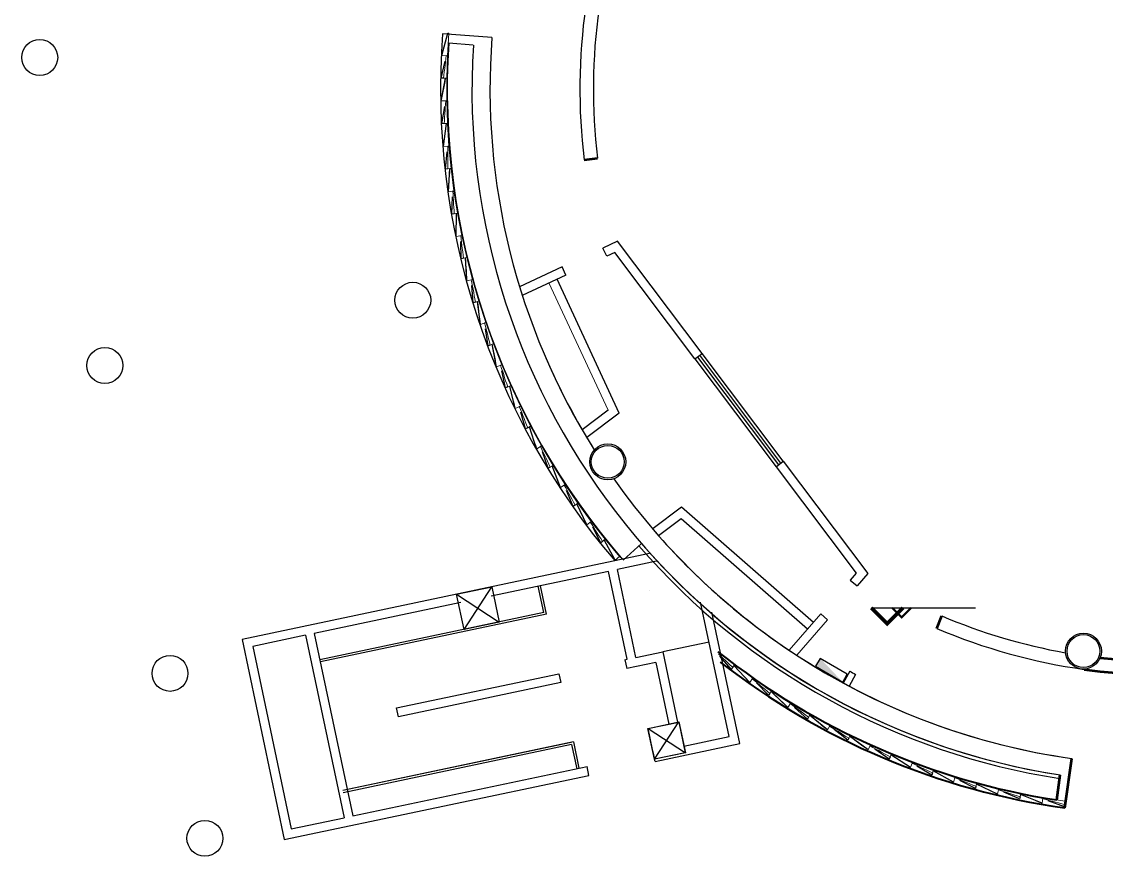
# Model space of a CAD drawing. Header units: millimetres. Extents: x 348697 to 1485586, y 7456 to 143477.
# Drawn here: x 1334783 to 1358909, y 7456 to 26018 of the extents above; entities that cross this region are included whole.
import ezdxf

# ---------------------------------------------------------------- set-up
doc = ezdxf.new("R2010")
doc.units = ezdxf.units.MM
doc.header["$LTSCALE"] = 1000
doc.header["$PDMODE"] = 1
doc.layers.get('0').update_dxf_attribs({"linetype": 'CONTINUOUS'})
for name, color, linetype in [('$1$0S-COLS-LINE', 4, 'CONTINUOUS'), ('A-GLAZ', 140, 'CONTINUOUS'), ('A-WALL', 7, 'CONTINUOUS'), ('A—\\M+5C3C5\\M+5B4B0', 135, 'CONTINUOUS'), ('A—\\M+5C7BD\\M+5CCE5', 7, 'CONTINUOUS'), ('E1-RD-1F$0$A-GLAZ', 140, 'CONTINUOUS'), ('E1-RD-1F$0$A-WALL', 7, 'CONTINUOUS'), ('E1-RV-1F$0$A-WALL', 7, 'CONTINUOUS'), ('E1-RV-1F$0$E-COLS-B1$0$0S-COLS-LINE', 4, 'CONTINUOUS'), ('XRE2$0$0S-COLS-I-P', 8, 'Continuous')]:
    doc.layers.add(name, color=color, linetype=linetype)

msp = doc.modelspace()

# ---------------------------------------------------------------- linework, layer by layer
at = {"layer": '$1$0S-COLS-LINE'}
for centre, radius in [((1347819, 16230, 0), 400), ((1347819, 16230, 0), 365), ((1358400, 12021, 0), 400), ((1358400, 12021, 0), 365)]:
    msp.add_circle(centre, radius, dxfattribs=at)
at = {"color": 1}
for p, q in [((1353682, 12983), (1355997, 12983)), ((1354145, 12983), (1355534, 12983))]:
    msp.add_line(p, q, dxfattribs=at)
at = {"elevation": 0}
for points in [[(1344456, 13283), (1345239, 13449), (1345405, 12666), (1344622, 12501)], [(1348716, 10301), (1349401, 10446), (1349546, 9761), (1348861, 9616)]]:
    msp.add_lwpolyline(points, close=True, dxfattribs=at)
at = {"color": 1}
for points, const_width in [([(1353682, 12983), (1354035, 12630), (1354389, 12983)], 83.3), ([(1354145, 12983), (1354357, 12771), (1354569, 12983)], 50)]:
    msp.add_lwpolyline(points, dxfattribs=dict(at, const_width=const_width))
at = {"extrusion": (0, 0, -1), "elevation": 0}
msp.add_lwpolyline([(-1353046, 11331), (-1353148, 11504), (-1352545, 11859), (-1352443, 11687)], close=True, dxfattribs=at)
msp.add_lwpolyline([(-1353046, 11331), (-1353148, 11504), (-1352545, 11859), (-1352443, 11687)], close=True, dxfattribs=at)
for centre, radius in [((1335183, 25221, 0), 400), ((1343481, 19823, 0), 400), ((1336632, 18373, 0), 400), ((1347819, 16230, 0), 400), ((1347819, 16230, 0), 365), ((1358400, 12021, 0), 400), ((1358400, 12021, 0), 365), ((1338082, 11525, 0), 400), ((1338859, 7856, 0), 400)]:
    msp.add_circle(centre, radius)
at = {"color": 1}
for p in [(1353788, 13396), (1354209, 13231)]:
    msp.add_point(p, dxfattribs=at)
at = {"extrusion": (0, 0, -1)}
msp.add_solid([(-1353046, 11331), (-1353046, 11331), (-1352443, 11687), (-1352545, 11859)], dxfattribs=at)
msp.add_solid([(-1353046, 11331), (-1353046, 11331), (-1352443, 11687), (-1352545, 11859)], dxfattribs=at)
at = {"layer": 'A-GLAZ', "color": 8}
for p, q in [((1344129, 25268, 0), (1344260, 25766, 0)), ((1344113, 24761, 0), (1344200, 25138, 0)), ((1344130, 25268, 0), (1344129, 25268, 0)), ((1344164, 24761, 0), (1344113, 24761, 0)), ((1344114, 24255, 0), (1344213, 24760, 0)), ((1344115, 24255, 0), (1344114, 24255, 0)), ((1344130, 23749, 0), (1344193, 24130, 0)), ((1344181, 23751, 0), (1344130, 23749, 0)), ((1344162, 23243, 0), (1344230, 23753, 0)), ((1344163, 23243, 0), (1344162, 23243, 0)), ((1344210, 22739, 0), (1344249, 23123, 0)), ((1344261, 22744, 0), (1344210, 22739, 0)), ((1344274, 22236, 0), (1344310, 22750, 0)), ((1344275, 22236, 0), (1344274, 22236, 0)), ((1344354, 21736, 0), (1344369, 22122, 0)), ((1344404, 21745, 0), (1344354, 21736, 0)), ((1344450, 21239, 0), (1344453, 21753, 0)), ((1344451, 21239, 0), (1344450, 21239, 0)), ((1344561, 20744, 0), (1344551, 21130, 0)), ((1344610, 20756, 0), (1344561, 20744, 0)), ((1344687, 20254, 0), (1344658, 20768, 0)), ((1344688, 20254, 0), (1344687, 20254, 0)), ((1344829, 19767, 0), (1344795, 20152, 0)), ((1344986, 19286, 0), (1344924, 19797, 0)), ((1344878, 19782, 0), (1344829, 19767, 0)), ((1344987, 19286, 0), (1344986, 19286, 0)), ((1345158, 18809, 0), (1345100, 19191, 0)), ((1345206, 18827, 0), (1345158, 18809, 0)), ((1345345, 18339, 0), (1345251, 18845, 0)), ((1345346, 18339, 0), (1345345, 18339, 0)), ((1345546, 17874, 0), (1345464, 18251, 0)), ((1345593, 17895, 0), (1345546, 17874, 0)), ((1345763, 17416, 0), (1345638, 17915, 0)), ((1345763, 17416, 0), (1345763, 17416, 0)), ((1345993, 16965, 0), (1345888, 17336, 0)), ((1346038, 16988, 0), (1345993, 16965, 0)), ((1346237, 16521, 0), (1346081, 17011, 0)), ((1346238, 16521, 0), (1346237, 16521, 0)), ((1346496, 16085, 0), (1346367, 16449, 0)), ((1346539, 16112, 0), (1346496, 16085, 0)), ((1346768, 15658, 0), (1346581, 16137, 0)), ((1346768, 15658, 0), (1346768, 15658, 0)), ((1347053, 15239, 0), (1346902, 15594, 0)), ((1347094, 15268, 0), (1347053, 15239, 0)), ((1347351, 14829, 0), (1347134, 15297, 0)), ((1347352, 14830, 0), (1347351, 14829, 0)), ((1347662, 14430, 0), (1347489, 14775, 0)), ((1347985, 14040, 0), (1347740, 14492, 0)), ((1347701, 14461, 0), (1347662, 14430, 0)), ((1347986, 14040, 0), (1347985, 14040, 0)), ((1350567, 11619, 0), (1350314, 11911, 0)), ((1350598, 11660, 0), (1350567, 11619, 0)), ((1350977, 11322, 0), (1350627, 11699, 0)), ((1350978, 11323, 0), (1350977, 11322, 0)), ((1351396, 11038, 0), (1351125, 11312, 0)), ((1351824, 10767, 0), (1351451, 11121, 0)), ((1351424, 11080, 0), (1351396, 11038, 0)), ((1351825, 10768, 0), (1351824, 10767, 0)), ((1352261, 10509, 0), (1351973, 10766, 0)), ((1352286, 10554, 0), (1352261, 10509, 0)), ((1352705, 10266, 0), (1352310, 10596, 0)), ((1352705, 10267, 0), (1352705, 10266, 0)), ((1353156, 10036, 0), (1352853, 10275, 0)), ((1353179, 10082, 0), (1353156, 10036, 0)), ((1353615, 9821, 0), (1353200, 10126, 0)), ((1353615, 9822, 0), (1353615, 9821, 0)), ((1354080, 9620, 0), (1353762, 9839, 0)), ((1354100, 9667, 0), (1354080, 9620, 0)), ((1354551, 9434, 0), (1354118, 9713, 0)), ((1354552, 9435, 0), (1354551, 9434, 0)), ((1355028, 9263, 0), (1354697, 9462, 0)), ((1355044, 9311, 0), (1355028, 9263, 0)), ((1355510, 9107, 0), (1355060, 9358, 0)), ((1355510, 9108, 0), (1355510, 9107, 0)), ((1355997, 8966, 0), (1355654, 9143, 0)), ((1356010, 9015, 0), (1355997, 8966, 0)), ((1356487, 8841, 0), (1356023, 9063, 0)), ((1356488, 8842, 0), (1356487, 8841, 0)), ((1356982, 8731, 0), (1356628, 8886, 0)), ((1356992, 8781, 0), (1356982, 8731, 0)), ((1357479, 8636, 0), (1357002, 8829, 0)), ((1357980, 8557, 0), (1357617, 8690, 0)), ((1357480, 8637, 0), (1357479, 8636, 0)), ((1357987, 8608, 0), (1357980, 8557, 0))]:
    msp.add_line(p, q, dxfattribs=at)
at = {"layer": 'A-GLAZ', "lineweight": 13}
for p, q in [((1344253, 25262, 0), (1344285, 25764, 0)), ((1344285, 25764, 0), (1344260, 25766, 0)), ((1344130, 25268, 0), (1344253, 25262, 0)), ((1344253, 25262, 0), (1344228, 25263, 0)), ((1344238, 24760, 0), (1344253, 25262, 0)), ((1344164, 24761, 0), (1344238, 24760, 0)), ((1344238, 24760, 0), (1344213, 24760, 0)), ((1344239, 24257, 0), (1344238, 24760, 0)), ((1344115, 24255, 0), (1344239, 24257, 0)), ((1344239, 24257, 0), (1344214, 24257, 0)), ((1344255, 23755, 0), (1344239, 24257, 0)), ((1344181, 23751, 0), (1344255, 23755, 0)), ((1344255, 23755, 0), (1344230, 23753, 0)), ((1344287, 23253, 0), (1344255, 23755, 0)), ((1344163, 23243, 0), (1344287, 23253, 0)), ((1344287, 23253, 0), (1344262, 23251, 0)), ((1344335, 22753, 0), (1344287, 23253, 0)), ((1344261, 22744, 0), (1344335, 22753, 0)), ((1344310, 22750, 0), (1344305, 22676, 0)), ((1344335, 22753, 0), (1344310, 22750, 0)), ((1344398, 22254, 0), (1344335, 22753, 0)), ((1344275, 22236, 0), (1344398, 22254, 0)), ((1344398, 22254, 0), (1344373, 22250, 0)), ((1344477, 21758, 0), (1344398, 22254, 0)), ((1344404, 21745, 0), (1344477, 21758, 0)), ((1344477, 21758, 0), (1344453, 21753, 0)), ((1344572, 21264, 0), (1344477, 21758, 0)), ((1344451, 21239, 0), (1344572, 21264, 0)), ((1344572, 21264, 0), (1344548, 21259, 0)), ((1344682, 20774, 0), (1344572, 21264, 0)), ((1344610, 20756, 0), (1344682, 20774, 0)), ((1344682, 20774, 0), (1344658, 20768, 0)), ((1344808, 20287, 0), (1344682, 20774, 0)), ((1344688, 20254, 0), (1344808, 20287, 0)), ((1344808, 20287, 0), (1344783, 20280, 0)), ((1344948, 19804, 0), (1344808, 20287, 0)), ((1344878, 19782, 0), (1344948, 19804, 0)), ((1344948, 19804, 0), (1344924, 19797, 0)), ((1345104, 19326, 0), (1344948, 19804, 0)), ((1344987, 19286, 0), (1345104, 19326, 0)), ((1345104, 19326, 0), (1345080, 19318, 0)), ((1345275, 18854, 0), (1345104, 19326, 0)), ((1345206, 18827, 0), (1345275, 18854, 0)), ((1345275, 18854, 0), (1345251, 18845, 0)), ((1345460, 18386, 0), (1345275, 18854, 0)), ((1345346, 18339, 0), (1345460, 18386, 0)), ((1345460, 18386, 0), (1345437, 18377, 0)), ((1345660, 17925, 0), (1345460, 18386, 0)), ((1345593, 17895, 0), (1345660, 17925, 0)), ((1345660, 17925, 0), (1345638, 17915, 0)), ((1345875, 17471, 0), (1345660, 17925, 0)), ((1345763, 17416, 0), (1345875, 17471, 0)), ((1345875, 17471, 0), (1345852, 17460, 0)), ((1346103, 17023, 0), (1345875, 17471, 0)), ((1346038, 16988, 0), (1346103, 17023, 0)), ((1346103, 17023, 0), (1346081, 17011, 0)), ((1346346, 16583, 0), (1346103, 17023, 0)), ((1346238, 16521, 0), (1346346, 16583, 0)), ((1346346, 16583, 0), (1346324, 16571, 0)), ((1346602, 16151, 0), (1346346, 16583, 0)), ((1346539, 16112, 0), (1346602, 16151, 0)), ((1346602, 16151, 0), (1346581, 16137, 0)), ((1346872, 15726, 0), (1346602, 16151, 0)), ((1346768, 15658, 0), (1346872, 15726, 0)), ((1346872, 15726, 0), (1346851, 15713, 0)), ((1347155, 15311, 0), (1346872, 15726, 0)), ((1347094, 15268, 0), (1347155, 15311, 0)), ((1347155, 15311, 0), (1347134, 15297, 0)), ((1347451, 14905, 0), (1347155, 15311, 0)), ((1347352, 14830, 0), (1347451, 14905, 0)), ((1347451, 14905, 0), (1347431, 14890, 0)), ((1347759, 14508, 0), (1347451, 14905, 0)), ((1347701, 14461, 0), (1347759, 14508, 0)), ((1347759, 14508, 0), (1347740, 14492, 0)), ((1348080, 14121, 0), (1347759, 14508, 0)), ((1347986, 14040, 0), (1348080, 14121, 0)), ((1348757, 13378, 0), (1348755, 13376, 0)), ((1350642, 11719, 0), (1350272, 12006, 0)), ((1350598, 11660, 0), (1350642, 11719, 0)), ((1350642, 11719, 0), (1350627, 11699, 0)), ((1351049, 11424, 0), (1350642, 11719, 0)), ((1350978, 11323, 0), (1351049, 11424, 0)), ((1351049, 11424, 0), (1351035, 11404, 0)), ((1351465, 11142, 0), (1351049, 11424, 0)), ((1351424, 11080, 0), (1351465, 11142, 0)), ((1351465, 11142, 0), (1351451, 11121, 0)), ((1351890, 10873, 0), (1351465, 11142, 0)), ((1351825, 10768, 0), (1351890, 10873, 0)), ((1351890, 10873, 0), (1351877, 10852, 0)), ((1352323, 10618, 0), (1351890, 10873, 0)), ((1352286, 10554, 0), (1352323, 10618, 0)), ((1352323, 10618, 0), (1352310, 10596, 0)), ((1352763, 10376, 0), (1352323, 10618, 0)), ((1352705, 10267, 0), (1352763, 10376, 0)), ((1352763, 10376, 0), (1352752, 10354, 0)), ((1353211, 10148, 0), (1352763, 10376, 0)), ((1353179, 10082, 0), (1353211, 10148, 0)), ((1353211, 10148, 0), (1353200, 10126, 0)), ((1353666, 9935, 0), (1353211, 10148, 0)), ((1353615, 9822, 0), (1353666, 9935, 0)), ((1353666, 9935, 0), (1353656, 9912, 0)), ((1354128, 9736, 0), (1353666, 9935, 0)), ((1354100, 9667, 0), (1354128, 9736, 0)), ((1354128, 9736, 0), (1354118, 9713, 0)), ((1354595, 9551, 0), (1354128, 9736, 0)), ((1354552, 9435, 0), (1354595, 9551, 0)), ((1354595, 9551, 0), (1354586, 9528, 0)), ((1355068, 9381, 0), (1354595, 9551, 0)), ((1355044, 9311, 0), (1355068, 9381, 0)), ((1355068, 9381, 0), (1355060, 9358, 0)), ((1355547, 9227, 0), (1355068, 9381, 0)), ((1355510, 9108, 0), (1355547, 9227, 0)), ((1355547, 9227, 0), (1355539, 9203, 0)), ((1356029, 9087, 0), (1355547, 9227, 0)), ((1356010, 9015, 0), (1356029, 9087, 0)), ((1356029, 9087, 0), (1356023, 9063, 0)), ((1356516, 8962, 0), (1356029, 9087, 0)), ((1356488, 8842, 0), (1356516, 8962, 0)), ((1356516, 8962, 0), (1356511, 8938, 0)), ((1357007, 8853, 0), (1356516, 8962, 0)), ((1356992, 8781, 0), (1357007, 8853, 0)), ((1357007, 8853, 0), (1357002, 8829, 0)), ((1357501, 8759, 0), (1357007, 8853, 0)), ((1357480, 8637, 0), (1357501, 8759, 0)), ((1357501, 8759, 0), (1357497, 8735, 0)), ((1357997, 8681, 0), (1357501, 8759, 0)), ((1357987, 8608, 0), (1357997, 8681, 0))]:
    msp.add_line(p, q, dxfattribs=at)
at = {"layer": 'A-GLAZ', "lineweight": 13, "elevation": 0, "flags": 128}
for points in [[(1344260, 25766), (1344241, 25694), (1344222, 25623), (1344204, 25552), (1344185, 25481), (1344167, 25410), (1344148, 25339), (1344130, 25268)], [(1344228, 25263), (1344219, 25191), (1344210, 25120), (1344201, 25048), (1344192, 24976), (1344182, 24904), (1344173, 24832), (1344164, 24761)], [(1344213, 24760), (1344199, 24688), (1344185, 24616), (1344171, 24543), (1344157, 24471), (1344143, 24399), (1344129, 24327), (1344115, 24255)], [(1344214, 24257), (1344209, 24184), (1344204, 24112), (1344200, 24040), (1344195, 23968), (1344190, 23895), (1344186, 23823), (1344181, 23751)], [(1344230, 23753), (1344220, 23680), (1344211, 23608), (1344201, 23535), (1344192, 23462), (1344182, 23389), (1344173, 23316), (1344163, 23243)], [(1344262, 23251), (1344262, 23179), (1344262, 23106), (1344262, 23034), (1344262, 22961), (1344261, 22889), (1344261, 22817), (1344261, 22744)], [(1344305, 22675), (1344300, 22603), (1344295, 22530), (1344290, 22456), (1344285, 22383), (1344280, 22310), (1344275, 22236)], [(1344373, 22250), (1344378, 22178), (1344382, 22106), (1344387, 22034), (1344391, 21962), (1344396, 21889), (1344400, 21817), (1344404, 21745)], [(1344453, 21753), (1344452, 21680), (1344452, 21606), (1344452, 21533), (1344451, 21459), (1344451, 21386), (1344451, 21312), (1344451, 21239)], [(1344548, 21259), (1344556, 21187), (1344565, 21115), (1344574, 21043), (1344583, 20972), (1344592, 20900), (1344601, 20828), (1344610, 20756)], [(1344658, 20768), (1344662, 20694), (1344666, 20621), (1344671, 20548), (1344675, 20474), (1344679, 20401), (1344684, 20327), (1344688, 20254)], [(1344783, 20280), (1344797, 20209), (1344810, 20138), (1344824, 20067), (1344837, 19996), (1344851, 19925), (1344864, 19854), (1344878, 19782)], [(1344924, 19797), (1344933, 19724), (1344942, 19651), (1344951, 19578), (1344960, 19505), (1344969, 19432), (1344978, 19359), (1344987, 19286)], [(1345080, 19318), (1345098, 19248), (1345116, 19178), (1345134, 19108), (1345152, 19038), (1345170, 18968), (1345188, 18898), (1345206, 18827)], [(1345251, 18845), (1345265, 18773), (1345278, 18700), (1345292, 18628), (1345305, 18556), (1345319, 18483), (1345332, 18411), (1345346, 18339)], [(1345437, 18377), (1345459, 18308), (1345482, 18239), (1345504, 18170), (1345526, 18101), (1345548, 18033), (1345571, 17964), (1345593, 17895)], [(1345638, 17915), (1345656, 17844), (1345674, 17773), (1345692, 17701), (1345709, 17630), (1345727, 17559), (1345745, 17487), (1345763, 17416)], [(1345852, 17460), (1345879, 17392), (1345905, 17325), (1345932, 17258), (1345958, 17190), (1345985, 17123), (1346011, 17056), (1346038, 16988)], [(1346081, 17011), (1346104, 16941), (1346126, 16871), (1346149, 16801), (1346171, 16731), (1346193, 16661), (1346216, 16591), (1346238, 16521)], [(1346324, 16571), (1346355, 16505), (1346386, 16439), (1346416, 16374), (1346447, 16308), (1346478, 16243), (1346508, 16177), (1346539, 16112)], [(1346581, 16137), (1346608, 16069), (1346635, 16001), (1346661, 15932), (1346688, 15864), (1346715, 15795), (1346742, 15727), (1346768, 15658)], [(1346851, 15713), (1346886, 15649), (1346921, 15586), (1346955, 15522), (1346990, 15459), (1347025, 15395), (1347060, 15332), (1347094, 15268)], [(1347134, 15297), (1347166, 15230), (1347197, 15163), (1347228, 15097), (1347259, 15030), (1347290, 14963), (1347321, 14897), (1347352, 14830)], [(1347431, 14890), (1347469, 14828), (1347508, 14767), (1347547, 14706), (1347585, 14645), (1347624, 14584), (1347663, 14523), (1347701, 14461)], [(1347740, 14492), (1347775, 14428), (1347810, 14363), (1347845, 14298), (1347880, 14234), (1347915, 14169), (1347951, 14105), (1347986, 14040)], [(1350282, 11958), (1350334, 11908), (1350387, 11859), (1350440, 11809), (1350492, 11759), (1350545, 11710), (1350598, 11660)], [(1350627, 11699), (1350677, 11646), (1350727, 11592), (1350777, 11538), (1350827, 11484), (1350878, 11430), (1350928, 11377), (1350978, 11323)], [(1351035, 11404), (1351090, 11358), (1351146, 11312), (1351202, 11265), (1351257, 11219), (1351313, 11173), (1351369, 11127), (1351424, 11080)], [(1351451, 11121), (1351505, 11071), (1351558, 11020), (1351611, 10970), (1351665, 10919), (1351718, 10869), (1351772, 10818), (1351825, 10768)], [(1351877, 10852), (1351935, 10809), (1351994, 10767), (1352052, 10724), (1352110, 10682), (1352169, 10639), (1352227, 10596), (1352286, 10554)], [(1352310, 10596), (1352367, 10549), (1352423, 10502), (1352480, 10455), (1352536, 10408), (1352592, 10361), (1352649, 10314), (1352705, 10267)], [(1352752, 10354), (1352813, 10315), (1352874, 10276), (1352935, 10237), (1352996, 10199), (1353057, 10160), (1353118, 10121), (1353179, 10082)], [(1353200, 10126), (1353260, 10083), (1353319, 10039), (1353378, 9996), (1353437, 9952), (1353497, 9909), (1353556, 9865), (1353615, 9822)], [(1353656, 9912), (1353719, 9877), (1353783, 9842), (1353846, 9807), (1353909, 9772), (1353973, 9737), (1354036, 9702), (1354100, 9667)], [(1354118, 9713), (1354180, 9673), (1354242, 9633), (1354304, 9594), (1354366, 9554), (1354428, 9514), (1354490, 9475), (1354552, 9435)], [(1354586, 9528), (1354652, 9497), (1354717, 9466), (1354783, 9435), (1354848, 9404), (1354914, 9373), (1354979, 9342), (1355044, 9311)], [(1355060, 9358), (1355125, 9322), (1355189, 9286), (1355253, 9251), (1355317, 9215), (1355382, 9179), (1355446, 9144), (1355510, 9108)], [(1355539, 9203), (1355606, 9176), (1355674, 9149), (1355741, 9122), (1355808, 9096), (1355875, 9069), (1355943, 9042), (1356010, 9015)], [(1356023, 9063), (1356089, 9031), (1356156, 8999), (1356222, 8968), (1356288, 8936), (1356355, 8905), (1356421, 8873), (1356488, 8842)], [(1356511, 8938), (1356579, 8915), (1356648, 8893), (1356717, 8870), (1356786, 8848), (1356854, 8825), (1356923, 8803), (1356992, 8781)], [(1357002, 8829), (1357070, 8801), (1357138, 8774), (1357207, 8747), (1357275, 8719), (1357343, 8692), (1357411, 8664), (1357480, 8637)], [(1357497, 8735), (1357567, 8717), (1357637, 8698), (1357707, 8680), (1357777, 8662), (1357847, 8644), (1357917, 8626), (1357987, 8608)]]:
    msp.add_lwpolyline(points, dxfattribs=at)
at = {"layer": 'A-WALL', "lineweight": 53}
for p, q in [((1347294, 22949, 0), (1347592, 22982, 0)), ((1355137, 12525, 0), (1355251, 12802, 0))]:
    msp.add_line(p, q, dxfattribs=at)
at = {"layer": 'A-WALL', "lineweight": 13}
for p, q in [((1347825, 17376, 0), (1346511, 20208, 0)), ((1352559, 12846, 0), (1351856, 12038, 0)), ((1352559, 12846, 0), (1352710, 12715, 0)), ((1352710, 12715, 0), (1352024, 11926, 0))]:
    msp.add_line(p, q, dxfattribs=at)
at = {"layer": 'A-WALL'}
for p, q in [((1347825, 17376, 0), (1347249, 16944, 0)), ((1348075, 17313, 0), (1347351, 16771, 0))]:
    msp.add_line(p, q, dxfattribs=at)
for radius, start, end in [(13038, 171.9248, 186.9364), (12738, 171.9241, 186.9528), (16138, 175.6447, 220.583), (12738, 246.9583, 259.8967), (13038, 246.9747, 261.9863)]:
    msp.add_arc((1360237, 24524, 0), radius, start, end, dxfattribs=at)
at = {"layer": 'A-WALL', "lineweight": 53}
for radius, start in [(9392, 261.9312), (9092, 263.9012)]:
    msp.add_arc((1359737, 20912, 0), radius, start, 329.9653, dxfattribs=at)
at = {"layer": 'A-WALL', "lineweight": 40}
msp.add_arc((1360236, 24524, 0), 16150, 232.1208, 261.9814, dxfattribs=at)
at = {"layer": 'A—\\M+5C3C5\\M+5B4B0'}
for p, q in [((1351669, 16201, 0), (1349866, 18599, 0)), ((1351722, 16241, 0), (1349919, 18639, 0)), ((1349759, 18518, 0), (1351563, 16121, 0)), ((1349812, 18558, 0), (1351616, 16161, 0))]:
    msp.add_line(p, q, dxfattribs=at)
at = {"layer": 'A—\\M+5C7BD\\M+5CCE5'}
for p, q in [((1345242, 25664, 0), (1344145, 25750, 0)), ((1344829, 25496, 0), (1344281, 25538, 0)), ((1348039, 21137, 0), (1347712, 20985, 0)), ((1349919, 18639, 0), (1348039, 21137, 0)), ((1347796, 20804, 0), (1347712, 20985, 0)), ((1347977, 20888, 0), (1347796, 20804, 0)), ((1349759, 18518, 0), (1347977, 20888, 0)), ((1346805, 20564, 0), (1345857, 20125, 0)), ((1346889, 20383, 0), (1346805, 20564, 0)), ((1346889, 20383, 0), (1345917, 19932, 0)), ((1348075, 17313, 0), (1346693, 20292, 0)), ((1349759, 18518, 0), (1349919, 18639, 0)), ((1351563, 16121, 0), (1351722, 16241, 0)), ((1351722, 16241, 0), (1353602, 13743, 0)), ((1351563, 16121, 0), (1353345, 13752, 0)), ((1348162, 14044), (1348573, 14410)), ((1348746, 14189), (1339684, 12279)), ((1348903, 14018), (1348033, 13835)), ((1347838, 13794), (1345227, 13243)), ((1348251, 11837), (1347838, 13794)), ((1348446, 11878), (1348033, 13835)), ((1353345, 13752, 0), (1353215, 13601, 0)), ((1353215, 13601, 0), (1353366, 13470, 0)), ((1353602, 13743, 0), (1353366, 13470, 0)), ((1346397, 12875), (1346273, 13464)), ((1346397, 12875), (1346273, 13464)), ((1346456, 12838), (1346322, 13474)), ((1346456, 12838), (1346322, 13474)), ((1344550, 13100), (1341291, 12414)), ((1350518, 10120), (1349885, 13109)), ((1346396, 12876), (1341415, 11827)), ((1346396, 12876), (1341415, 11827)), ((1346456, 12838), (1341426, 11778)), ((1346456, 12838), (1341426, 11778)), ((1350755, 9966), (1350137, 12885)), ((1341096, 12372), (1339921, 12125)), ((1341096, 12372), (1341953, 8312)), ((1341291, 12414), (1342149, 8353)), ((1339684, 12279), (1340624, 7827)), ((1339921, 12125), (1340779, 8064)), ((1350073, 12222), (1349043, 12004)), ((1348202, 11826), (1348251, 11837)), ((1348202, 11826), (1348243, 11631)), ((1348446, 11878), (1349043, 12004)), ((1349043, 12004), (1349374, 10438)), ((1348889, 11767), (1348243, 11631)), ((1348889, 11767), (1349178, 10397)), ((1343123, 10756), (1346734, 11517)), ((1346734, 11517), (1346775, 11321)), ((1353201, 11574), (1353058, 11310)), ((1353333, 11503), (1353189, 11239)), ((1346775, 11321), (1343165, 10560)), ((1343165, 10560), (1343123, 10756)), ((1347054, 10001), (1341927, 8920)), ((1347005, 9990), (1341927, 8920)), ((1347016, 9941), (1341937, 8871)), ((1347016, 9941), (1341937, 8871)), ((1347016, 9941), (1347129, 9403)), ((1347016, 9941), (1347129, 9403)), ((1347054, 10001), (1347178, 9413)), ((1347054, 10001), (1347178, 9413)), ((1348872, 9567), (1350755, 9966)), ((1349515, 9908), (1350518, 10120)), ((1348816, 9812), (1348857, 9617)), ((1348816, 9812), (1348857, 9617)), ((1342149, 8353), (1347359, 9451)), ((1347400, 9256), (1347359, 9451)), ((1348872, 9567), (1348861, 9616)), ((1357984, 8532), (1358139, 9633)), ((1357984, 8532, 0), (1358139, 9633, 0)), ((1340624, 7827), (1347400, 9256)), ((1357807, 8709), (1357885, 9266)), ((1357807, 8709, 0), (1357885, 9266, 0)), ((1340779, 8064), (1341953, 8312))]:
    msp.add_line(p, q, dxfattribs=at)
at = {"layer": 'A—\\M+5C7BD\\M+5CCE5', "elevation": 0}
for points in [[(1352396, 12658), (1349461, 15220), (1348830, 14746)], [(1352264, 12507), (1349451, 14962), (1348950, 14586)]]:
    msp.add_lwpolyline(points, dxfattribs=at)
at = {"layer": 'A—\\M+5C7BD\\M+5CCE5'}
for centre, radius, start, end in [((1360237, 24524, 0), 15038, 175.6495, 212.2624), ((1360237, 24524, 0), 15988, 176.3624, 220.8777), ((1360237, 24524, 0), 15438, 176.3918, 261.2392), ((1360237, 24524), 15038, 203.4404, 212.2624), ((1360237, 24524, 0), 15038, 215.2134, 261.9815), ((1360237, 24524), 15038, 220.9098, 236.6267), ((1360237, 24524), 15438, 220.9296, 261.2392), ((1360236, 24524), 16000, 231.4806, 261.2655), ((1360236, 24524, 0), 16000, 231.4802, 261.2655), ((1360237, 24524), 15038, 237.3943, 261.9816), ((1360236, 24524), 16150, 232.1212, 261.9815), ((1360237, 24524), 14738, 241.4847, 242.0679)]:
    msp.add_arc(centre, radius, start, end, dxfattribs=at)
at = {"layer": 'Defpoints'}
for p, q in [((1344456, 13283, 0), (1345405, 12666, 0)), ((1344622, 12501, 0), (1345239, 13449, 0)), ((1348861, 9616, 0), (1349401, 10446, 0)), ((1348716, 10301, 0), (1349546, 9761, 0))]:
    msp.add_line(p, q, dxfattribs=at)
at = {"layer": 'E1-RD-1F$0$A-GLAZ', "lineweight": 13}
for p, q in [((1346103, 17023), (1346081, 17011)), ((1346103, 17023), (1346081, 17011)), ((1346346, 16583), (1346103, 17023)), ((1346346, 16583), (1346103, 17023)), ((1346238, 16521), (1346346, 16583)), ((1346238, 16521), (1346346, 16583)), ((1347759, 14508), (1347740, 14492)), ((1347759, 14508), (1347740, 14492)), ((1348080, 14121), (1347759, 14508)), ((1348080, 14121), (1347759, 14508)), ((1347986, 14040), (1348080, 14121)), ((1347986, 14040), (1348080, 14121)), ((1351890, 10873), (1351877, 10852)), ((1351890, 10873), (1351877, 10852)), ((1352323, 10618), (1351890, 10873)), ((1352323, 10618), (1351890, 10873)), ((1352286, 10554), (1352323, 10618)), ((1352286, 10554), (1352323, 10618)), ((1352323, 10618), (1352310, 10596)), ((1352323, 10618), (1352310, 10596)), ((1352763, 10376), (1352323, 10618)), ((1352763, 10376), (1352323, 10618)), ((1352705, 10267), (1352763, 10376)), ((1352705, 10267), (1352763, 10376)), ((1352763, 10376), (1352752, 10354)), ((1352763, 10376), (1352752, 10354)), ((1353211, 10148), (1352763, 10376)), ((1353211, 10148), (1352763, 10376)), ((1353179, 10082), (1353211, 10148)), ((1353179, 10082), (1353211, 10148)), ((1353211, 10148), (1353200, 10126)), ((1353211, 10148), (1353200, 10126)), ((1353666, 9935), (1353211, 10148)), ((1353666, 9935), (1353211, 10148)), ((1353615, 9822), (1353666, 9935)), ((1353615, 9822), (1353666, 9935)), ((1353666, 9935), (1353656, 9912)), ((1353666, 9935), (1353656, 9912)), ((1354128, 9736), (1353666, 9935)), ((1354128, 9736), (1353666, 9935)), ((1354100, 9667), (1354128, 9736)), ((1354100, 9667), (1354128, 9736)), ((1354128, 9736), (1354118, 9713)), ((1354128, 9736), (1354118, 9713)), ((1354595, 9551), (1354128, 9736)), ((1354595, 9551), (1354128, 9736)), ((1354552, 9435), (1354595, 9551)), ((1354552, 9435), (1354595, 9551)), ((1354595, 9551), (1354587, 9528)), ((1354595, 9551), (1354587, 9528)), ((1355068, 9381), (1354595, 9551)), ((1355068, 9381), (1354595, 9551)), ((1355045, 9311), (1355068, 9381)), ((1355045, 9311), (1355068, 9381)), ((1355068, 9381), (1355060, 9358)), ((1355068, 9381), (1355060, 9358)), ((1355547, 9227), (1355068, 9381)), ((1355547, 9227), (1355068, 9381)), ((1355510, 9108), (1355547, 9227)), ((1355510, 9108), (1355547, 9227)), ((1355547, 9227), (1355539, 9203)), ((1355547, 9227), (1355539, 9203)), ((1356029, 9087), (1355547, 9227)), ((1356029, 9087), (1355547, 9227)), ((1356010, 9015), (1356029, 9087)), ((1356010, 9015), (1356029, 9087)), ((1356029, 9087), (1356023, 9063)), ((1356029, 9087), (1356023, 9063)), ((1356516, 8962), (1356029, 9087)), ((1356516, 8962), (1356029, 9087)), ((1356488, 8842), (1356516, 8962)), ((1356488, 8842), (1356516, 8962)), ((1356516, 8962), (1356511, 8938)), ((1356516, 8962), (1356511, 8938)), ((1357007, 8853), (1356516, 8962)), ((1357007, 8853), (1356516, 8962)), ((1356992, 8781), (1357007, 8853)), ((1356992, 8781), (1357007, 8853))]:
    msp.add_line(p, q, dxfattribs=at)
at = {"layer": 'E1-RD-1F$0$A-GLAZ', "color": 8}
for p, q in [((1346237, 16521), (1346081, 17011)), ((1346237, 16521), (1346081, 17011)), ((1346238, 16521), (1346237, 16521)), ((1346238, 16521), (1346237, 16521)), ((1347985, 14040), (1347740, 14492)), ((1347985, 14040), (1347740, 14492)), ((1347986, 14040), (1347985, 14040)), ((1347986, 14040), (1347985, 14040)), ((1352261, 10509), (1351973, 10766)), ((1352261, 10509), (1351973, 10766)), ((1352286, 10554), (1352261, 10509)), ((1352286, 10554), (1352261, 10509)), ((1352705, 10266), (1352310, 10596)), ((1352705, 10266), (1352310, 10596)), ((1352705, 10267), (1352705, 10266)), ((1352705, 10267), (1352705, 10266)), ((1353156, 10036), (1352853, 10275)), ((1353156, 10036), (1352853, 10275)), ((1353179, 10082), (1353156, 10036)), ((1353179, 10082), (1353156, 10036)), ((1353615, 9821), (1353200, 10126)), ((1353615, 9821), (1353200, 10126)), ((1353615, 9822), (1353615, 9821)), ((1353615, 9822), (1353615, 9821)), ((1354080, 9620), (1353762, 9839)), ((1354080, 9620), (1353762, 9839)), ((1354100, 9667), (1354080, 9620)), ((1354100, 9667), (1354080, 9620)), ((1354551, 9434), (1354118, 9713)), ((1354551, 9434), (1354118, 9713)), ((1354552, 9435), (1354551, 9434)), ((1354552, 9435), (1354551, 9434)), ((1355028, 9263), (1354697, 9462)), ((1355028, 9263), (1354697, 9462)), ((1355045, 9311), (1355028, 9263)), ((1355045, 9311), (1355028, 9263)), ((1355510, 9107), (1355060, 9358)), ((1355510, 9107), (1355060, 9358)), ((1355510, 9108), (1355510, 9107)), ((1355510, 9108), (1355510, 9107)), ((1355997, 8966), (1355654, 9143)), ((1355997, 8966), (1355654, 9143)), ((1356010, 9015), (1355997, 8966)), ((1356010, 9015), (1355997, 8966)), ((1356487, 8841), (1356023, 9063)), ((1356487, 8841), (1356023, 9063)), ((1356488, 8842), (1356487, 8841)), ((1356488, 8842), (1356487, 8841)), ((1356982, 8731), (1356628, 8886)), ((1356982, 8731), (1356628, 8886)), ((1356992, 8781), (1356982, 8731)), ((1356992, 8781), (1356982, 8731))]:
    msp.add_line(p, q, dxfattribs=at)
at = {"layer": 'E1-RD-1F$0$A-GLAZ', "lineweight": 13, "elevation": 0, "flags": 128}
for points in [[(1346081, 17011), (1346104, 16941), (1346126, 16871), (1346149, 16801), (1346171, 16731), (1346193, 16661), (1346216, 16591), (1346238, 16521)], [(1346081, 17011), (1346104, 16941), (1346126, 16871), (1346149, 16801), (1346171, 16731), (1346193, 16661), (1346216, 16591), (1346238, 16521)], [(1347740, 14492), (1347775, 14428), (1347810, 14363), (1347845, 14298), (1347880, 14234), (1347915, 14169), (1347951, 14105), (1347986, 14040)], [(1347740, 14492), (1347775, 14428), (1347810, 14363), (1347845, 14298), (1347880, 14234), (1347915, 14169), (1347951, 14105), (1347986, 14040)], [(1351877, 10852), (1351935, 10809), (1351994, 10767), (1352052, 10724), (1352111, 10682), (1352169, 10639), (1352227, 10596), (1352286, 10554)], [(1351877, 10852), (1351935, 10809), (1351994, 10767), (1352052, 10724), (1352111, 10682), (1352169, 10639), (1352227, 10596), (1352286, 10554)], [(1352310, 10596), (1352367, 10549), (1352423, 10502), (1352480, 10455), (1352536, 10408), (1352592, 10361), (1352649, 10314), (1352705, 10267)], [(1352310, 10596), (1352367, 10549), (1352423, 10502), (1352480, 10455), (1352536, 10408), (1352592, 10361), (1352649, 10314), (1352705, 10267)], [(1352752, 10354), (1352813, 10315), (1352874, 10276), (1352935, 10237), (1352996, 10199), (1353057, 10160), (1353118, 10121), (1353179, 10082)], [(1352752, 10354), (1352813, 10315), (1352874, 10276), (1352935, 10237), (1352996, 10199), (1353057, 10160), (1353118, 10121), (1353179, 10082)], [(1353200, 10126), (1353260, 10083), (1353319, 10039), (1353378, 9996), (1353438, 9952), (1353497, 9909), (1353556, 9865), (1353615, 9822)], [(1353200, 10126), (1353260, 10083), (1353319, 10039), (1353378, 9996), (1353438, 9952), (1353497, 9909), (1353556, 9865), (1353615, 9822)], [(1353656, 9912), (1353719, 9877), (1353783, 9842), (1353846, 9807), (1353909, 9772), (1353973, 9737), (1354036, 9702), (1354100, 9667)], [(1353656, 9912), (1353719, 9877), (1353783, 9842), (1353846, 9807), (1353909, 9772), (1353973, 9737), (1354036, 9702), (1354100, 9667)], [(1354118, 9713), (1354180, 9673), (1354242, 9633), (1354304, 9594), (1354366, 9554), (1354428, 9514), (1354490, 9475), (1354552, 9435)], [(1354118, 9713), (1354180, 9673), (1354242, 9633), (1354304, 9594), (1354366, 9554), (1354428, 9514), (1354490, 9475), (1354552, 9435)], [(1354587, 9528), (1354652, 9497), (1354717, 9466), (1354783, 9435), (1354848, 9404), (1354914, 9373), (1354979, 9342), (1355045, 9311)], [(1354587, 9528), (1354652, 9497), (1354717, 9466), (1354783, 9435), (1354848, 9404), (1354914, 9373), (1354979, 9342), (1355045, 9311)], [(1355060, 9358), (1355125, 9322), (1355189, 9286), (1355253, 9251), (1355317, 9215), (1355382, 9179), (1355446, 9144), (1355510, 9108)], [(1355060, 9358), (1355125, 9322), (1355189, 9286), (1355253, 9251), (1355317, 9215), (1355382, 9179), (1355446, 9144), (1355510, 9108)], [(1355539, 9203), (1355607, 9176), (1355674, 9149), (1355741, 9122), (1355808, 9096), (1355875, 9069), (1355943, 9042), (1356010, 9015)], [(1355539, 9203), (1355607, 9176), (1355674, 9149), (1355741, 9122), (1355808, 9096), (1355875, 9069), (1355943, 9042), (1356010, 9015)], [(1356023, 9063), (1356089, 9031), (1356156, 8999), (1356222, 8968), (1356288, 8936), (1356355, 8905), (1356421, 8873), (1356488, 8842)], [(1356023, 9063), (1356089, 9031), (1356156, 8999), (1356222, 8968), (1356288, 8936), (1356355, 8905), (1356421, 8873), (1356488, 8842)], [(1356511, 8938), (1356579, 8915), (1356648, 8893), (1356717, 8870), (1356786, 8848), (1356855, 8825), (1356923, 8803), (1356992, 8781)], [(1356511, 8938), (1356579, 8915), (1356648, 8893), (1356717, 8870), (1356786, 8848), (1356855, 8825), (1356923, 8803), (1356992, 8781)]]:
    msp.add_lwpolyline(points, dxfattribs=at)
at = {"layer": 'E1-RD-1F$0$A-GLAZ', "color": 8}
msp.add_arc((1360237, 24524), 15518, 220.9296, 261.2392, dxfattribs=at)
msp.add_arc((1360237, 24524), 15518, 220.9296, 261.2392, dxfattribs=at)
at = {"layer": 'E1-RD-1F$0$A-WALL'}
msp.add_line((1348162, 14044), (1348573, 14410), dxfattribs=at)
at = {"layer": 'E1-RD-1F$0$A-WALL', "lineweight": 53}
for p, q in [((1357984, 8532), (1358139, 9633)), ((1357807, 8709), (1357885, 9266))]:
    msp.add_line(p, q, dxfattribs=at)
at = {"layer": 'E1-RD-1F$0$A-WALL'}
msp.add_arc((1360237, 24524), 15438, 220.9296, 261.2392, dxfattribs=at)
at = {"layer": 'E1-RD-1F$0$A-WALL', "lineweight": 40}
for radius, start, end in [(16000, 231.4806, 261.2655), (16150, 232.1212, 261.9815)]:
    msp.add_arc((1360236, 24524), radius, start, end, dxfattribs=at)
at = {"layer": 'E1-RV-1F$0$A-WALL'}
for p, q in [((1348746, 14189), (1339684, 12279)), ((1348903, 14018), (1348033, 13835)), ((1347838, 13794), (1345227, 13243)), ((1348251, 11837), (1347838, 13794)), ((1348446, 11878), (1348033, 13835)), ((1344550, 13100), (1341291, 12414)), ((1341096, 12372), (1339921, 12125)), ((1341096, 12372), (1341953, 8312)), ((1341291, 12414), (1342149, 8353)), ((1339684, 12279), (1340624, 7827)), ((1339921, 12125), (1340779, 8064)), ((1348202, 11826), (1348251, 11837)), ((1348202, 11826), (1348243, 11631)), ((1348446, 11878), (1349043, 12004)), ((1349043, 12004), (1349374, 10438)), ((1348889, 11767), (1348243, 11631)), ((1348889, 11767), (1349178, 10397)), ((1343123, 10756), (1346734, 11517)), ((1346734, 11517), (1346775, 11321)), ((1346775, 11321), (1343165, 10560)), ((1343165, 10560), (1343123, 10756)), ((1348816, 9812), (1348857, 9617)), ((1348816, 9812), (1348857, 9617)), ((1342149, 8353), (1347359, 9451)), ((1347400, 9256), (1347359, 9451)), ((1340624, 7827), (1347400, 9256)), ((1340779, 8064), (1341953, 8312))]:
    msp.add_line(p, q, dxfattribs=at)
at = {"layer": 'E1-RV-1F$0$E-COLS-B1$0$0S-COLS-LINE', "color": 7}
msp.add_lwpolyline([(1348713, 10299), (1349398, 10443), (1349543, 9758), (1348858, 9614)], close=True, dxfattribs=at)
msp.add_lwpolyline([(1348713, 10299), (1349398, 10443), (1349543, 9758), (1348858, 9614)], close=True, dxfattribs=at)
at = {"layer": 'XRE2$0$0S-COLS-I-P', "color": 9, "elevation": 0}
msp.add_lwpolyline([(1344456, 13283), (1345239, 13449), (1345405, 12666), (1344622, 12501)], close=True, dxfattribs=at)

doc.saveas('drawing.dxf')
